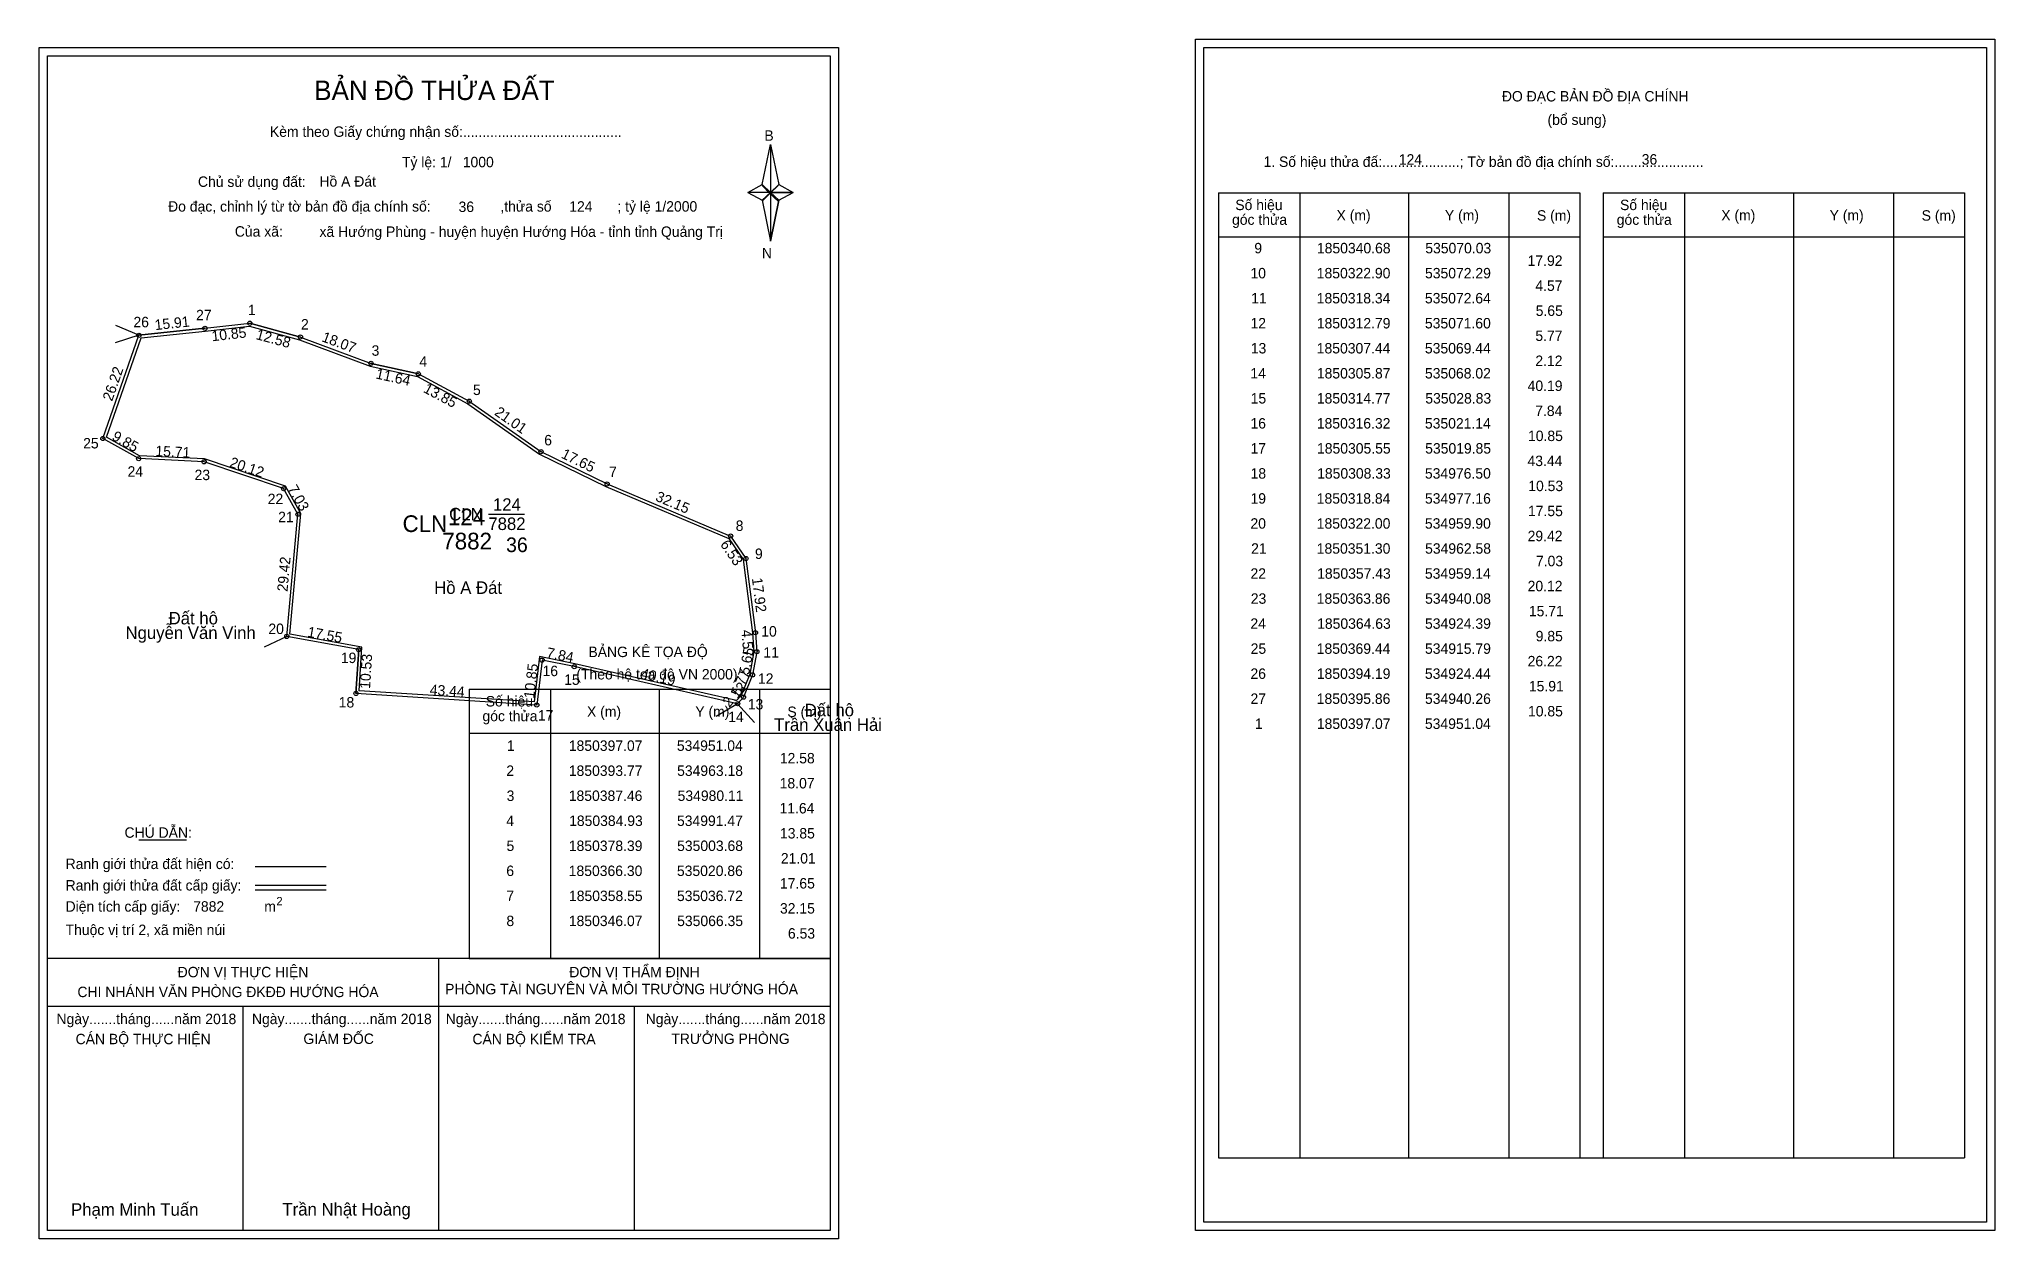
# Model space of a CAD drawing. Extents: x 534901 to 535370, y 1850178 to 1850465.
import ezdxf

# ---------------------------------------------------------------- set-up
doc = ezdxf.new("R2010")
doc.units = 0
for name, color, linetype in [('Level 1', 7, 'Continuous'), ('Level 10', 7, 'Continuous'), ('Level 11', 7, 'Continuous'), ('Level 13', 7, 'Continuous'), ('Level 2', 7, 'Continuous'), ('Level 27', 7, 'Continuous'), ('Level 3', 7, 'Continuous'), ('Level 36', 7, 'Continuous'), ('Level 4', 7, 'Continuous'), ('Level 49', 7, 'Continuous'), ('Level 5', 7, 'Continuous'), ('Level 53', 7, 'Continuous'), ('Level 55', 7, 'Continuous'), ('Level 6', 7, 'Continuous'), ('Level 63', 7, 'Continuous'), ('Level 7', 7, 'Continuous'), ('Level 9', 7, 'Continuous')]:
    doc.layers.add(name, color=color, linetype=linetype)

msp = doc.modelspace()

# ---------------------------------------------------------------- linework, layer by layer
at = {"layer": 'Level 1'}
for p, q in [((534902.51, 1850461.17), (534902.51, 1850461.17)), ((535179.83, 1850463.17), (535179.83, 1850463.17)), ((535073.93, 1850430.29), (535075.9, 1850439.93)), ((535075.9, 1850439.93), (535075.9, 1850428.41)), ((535075.9, 1850439.93), (535077.87, 1850430.29)), ((535070.49, 1850428.41), (535073.93, 1850430.29)), ((535073.93, 1850430.29), (535075.9, 1850428.41)), ((535075.75, 1850428.19), (535073.93, 1850430.07)), ((535075.9, 1850428.41), (535073.93, 1850426.57)), ((535075.75, 1850428.19), (535073.93, 1850426.35)), ((535073.93, 1850426.35), (535075.75, 1850428.19)), ((535077.72, 1850430.07), (535075.75, 1850428.19)), ((535075.75, 1850428.19), (535077.72, 1850430.07)), ((535077.72, 1850426.35), (535075.75, 1850428.19)), ((535077.87, 1850430.29), (535075.9, 1850428.41)), ((535075.9, 1850428.41), (535075.9, 1850416.71)), ((535075.9, 1850428.41), (535081.31, 1850428.41)), ((535075.9, 1850428.41), (535077.87, 1850426.57)), ((535077.87, 1850426.57), (535081.31, 1850428.41)), ((535183.37, 1850428.32), (535269.97, 1850428.32)), ((535202.96, 1850197.05), (535202.96, 1850428.32)), ((535229.03, 1850197.05), (535229.03, 1850428.32)), ((535253, 1850428.32), (535253, 1850197.05)), ((535269.97, 1850428.32), (535269.97, 1850197.05)), ((535275.62, 1850428.32), (535362.23, 1850428.32)), ((535295.21, 1850197.05), (535295.21, 1850428.32)), ((535321.29, 1850197.05), (535321.29, 1850428.32)), ((535345.26, 1850428.32), (535345.26, 1850197.05)), ((535362.23, 1850428.32), (535362.23, 1850197.05)), ((535073.93, 1850426.57), (535075.9, 1850416.71)), ((535077.87, 1850426.57), (535075.9, 1850416.71)), ((535183.37, 1850417.79), (535269.97, 1850417.79)), ((535275.62, 1850417.79), (535362.23, 1850417.79)), ((535003.61, 1850309.35), (535090.21, 1850309.35)), ((535023.2, 1850244.82), (535023.2, 1850309.35)), ((535049.27, 1850244.82), (535049.27, 1850309.35)), ((535073.24, 1850309.35), (535073.24, 1850244.82)), ((535003.61, 1850298.82), (535090.21, 1850298.82)), ((534924.43, 1850273.24), (534935.83, 1850273.24)), ((534952.29, 1850266.83), (534969.31, 1850266.83)), ((534952.29, 1850262.39), (534969.31, 1850262.39)), ((534952.29, 1850261.29), (534969.31, 1850261.29)), ((535009.34, 1850244.82), (534902.51, 1850244.82)), ((535090.21, 1850244.82), (534985.37, 1850244.82)), ((534996.36, 1850179.6), (534996.36, 1850244.82)), ((535003.61, 1850244.82), (535090.21, 1850244.82)), ((535090.21, 1850233.27), (534902.51, 1850233.27)), ((534949.43, 1850179.6), (534949.43, 1850233.27)), ((535043.28, 1850179.6), (535043.28, 1850233.27)), ((535183.37, 1850197.05), (535362.23, 1850197.05)), ((535090.21, 1850179.6), (535090.21, 1850179.6)), ((535367.53, 1850181.6), (535367.53, 1850181.6))]:
    msp.add_line(p, q, dxfattribs=at)
for points in [[(535073.93, 1850430.29), (535075.9, 1850439.93), (535075.9, 1850428.41)], [(535070.49, 1850428.41), (535073.93, 1850426.57), (535075.9, 1850428.41)], [(535075.9, 1850428.41), (535077.87, 1850430.29), (535081.31, 1850428.41)], [(535075.9, 1850428.41), (535075.9, 1850416.71), (535077.87, 1850426.57)]]:
    msp.add_lwpolyline(points, close=True, dxfattribs=at)
at = {"layer": 'Level 10'}
for p, q in [((534940.26, 1850395.86), (534924.44, 1850394.19)), ((534963.18, 1850393.77), (534951.04, 1850397.07)), ((534991.47, 1850384.93), (534980.11, 1850387.46)), ((534924.39, 1850364.63), (534915.79, 1850369.44)), ((534940.08, 1850363.86), (534924.39, 1850364.63)), ((534977.16, 1850318.84), (534976.5, 1850308.33))]:
    msp.add_line(p, q, dxfattribs=at)
for points in [[(535069.44, 1850307.44), (535068.02, 1850305.87), (535028.83, 1850314.77), (535021.14, 1850316.32), (535019.85, 1850305.55), (534976.5, 1850308.33), (534977.16, 1850318.84), (534959.9, 1850322), (534962.58, 1850351.3), (534959.14, 1850357.43), (534940.08, 1850363.86), (534924.39, 1850364.63), (534915.79, 1850369.44), (534924.44, 1850394.19), (534940.26, 1850395.86), (534951.04, 1850397.07), (534963.18, 1850393.77), (534980.11, 1850387.46), (534991.47, 1850384.93), (535003.68, 1850378.39), (535020.86, 1850366.3), (535036.72, 1850358.55), (535066.35, 1850346.07), (535070.03, 1850340.68), (535072.29, 1850322.9), (535072.64, 1850318.34), (535071.6, 1850312.79)], [(535068.84, 1850307.82), (535067.78, 1850306.64), (535028.98, 1850315.45), (535020.54, 1850317.16), (535019.23, 1850306.29), (534977.24, 1850308.98), (534977.9, 1850319.42), (534960.66, 1850322.57), (534963.3, 1850351.45), (534959.62, 1850358.01), (534940.21, 1850364.55), (534924.59, 1850365.32), (534916.64, 1850369.76), (534924.95, 1850393.54), (534940.34, 1850395.16), (534950.99, 1850396.36), (534962.97, 1850393.1), (534979.91, 1850386.79), (534991.22, 1850384.27), (535003.31, 1850377.79), (535020.5, 1850365.7), (535036.43, 1850357.91), (535065.89, 1850345.5), (535069.36, 1850340.42), (535071.59, 1850322.83), (535071.93, 1850318.38), (535070.92, 1850312.99)]]:
    msp.add_lwpolyline(points, close=True, dxfattribs=at)
at = {"layer": 'Level 11'}
for centre in [(534924.44, 1850394.19), (534940.26, 1850395.86), (534951.04, 1850397.07), (534963.18, 1850393.77), (534980.11, 1850387.46), (534991.47, 1850384.93), (535003.68, 1850378.39), (534915.79, 1850369.44), (535020.86, 1850366.3), (534924.39, 1850364.63), (534940.08, 1850363.86), (534959.14, 1850357.43), (535036.72, 1850358.55), (534962.58, 1850351.3), (535066.35, 1850346.07), (535070.03, 1850340.68), (534959.9, 1850322), (534977.16, 1850318.84), (535072.29, 1850322.9), (535021.14, 1850316.32), (535028.83, 1850314.77), (535072.64, 1850318.34), (535071.6, 1850312.79), (534976.5, 1850308.33), (535019.85, 1850305.55), (535068.02, 1850305.87), (535069.44, 1850307.44), (535069.44, 1850307.44)]:
    msp.add_circle(centre, 0.5, dxfattribs=at)
at = {"layer": 'Level 27'}
for p, q in [((534924.44, 1850394.19), (534918.73, 1850392.34)), ((534924.44, 1850394.19), (534918.91, 1850396.53)), ((534959.9, 1850322), (534954.48, 1850319.43)), ((535068.02, 1850305.87), (535062.85, 1850302.82)), ((535068.02, 1850305.87), (535072.04, 1850301.41))]:
    msp.add_line(p, q, dxfattribs=at)
at = {"layer": 'Level 3'}
for p, q in [((535183.37, 1850428.32), (535183.37, 1850197.05)), ((535275.62, 1850428.32), (535275.62, 1850197.05)), ((535003.61, 1850309.35), (535003.61, 1850244.82))]:
    msp.add_line(p, q, dxfattribs=at)
at = {"layer": 'Level 63'}
for points in [[(535177.84, 1850465.17), (535369.54, 1850465.17), (535369.54, 1850179.6), (535177.84, 1850179.6)], [(534900.51, 1850463.17), (535092.21, 1850463.17), (535092.21, 1850177.6), (534900.51, 1850177.6)], [(534902.51, 1850461.17), (535090.21, 1850461.17), (535090.21, 1850179.6), (534902.51, 1850179.6)], [(535179.84, 1850463.17), (535367.54, 1850463.17), (535367.54, 1850181.6), (535179.84, 1850181.6)]]:
    msp.add_lwpolyline(points, close=True, dxfattribs=at)
at = {"layer": 'Level 9'}
msp.add_line((535008.24, 1850351.31), (535016.93, 1850351.31), dxfattribs=at)

# ---------------------------------------------------------------- texts
at = {"layer": 'Level 1'}
for s, height, p in [('BẢN ĐỒ THỬA ĐẤT', 4.6657, (534966.48, 1850450.58)), ('ĐO ĐẠC BẢN ĐỒ ĐỊA CHÍNH', 2.5, (535251.31, 1850450.23)), ('(bổ sung)', 2.5, (535262.25, 1850444.61)), ('Kèm theo Giấy chứng nhận số:.........................................', 2.5, (534955.86, 1850441.75)), ('B', 2.5, (535074.44, 1850440.81)), ('1. Số hiệu thửa đấ:....................; Tờ bản đồ địa chính số:.......................', 2.5, (535194.14, 1850434.55)), ('Chủ sử dụng đất:', 2.5, (534938.6, 1850429.76)), ('Đo đạc, chỉnh lý từ tờ bản đồ địa chính số:                  ,thửa số                 ; tỷ lệ 1/2000', 2.5, (534931.44, 1850423.83)), ('góc thửa', 2.5, (535186.59, 1850420.66)), ('Số hiệu', 2.5, (535187.38, 1850424.19)), ('X (m)', 2.5, (535211.66, 1850421.71)), ('Y (m)', 2.5, (535237.64, 1850421.71)), ('S (m)', 2.5, (535259.72, 1850421.66)), ('góc thửa', 2.5, (535278.85, 1850420.66)), ('Số hiệu', 2.5, (535279.64, 1850424.19)), ('X (m)', 2.5, (535303.92, 1850421.71)), ('Y (m)', 2.5, (535329.9, 1850421.71)), ('S (m)', 2.5, (535351.98, 1850421.66)), ('Của xã:', 2.5, (534947.44, 1850417.83)), ('N', 2.5, (535073.84, 1850412.64)), ('BẢNG KÊ TỌA ĐỘ', 2.5, (535032.24, 1850317.05)), ('(Theo hệ toạ độ VN 2000)', 2.5, (535029.34, 1850311.69)), ('Số hiệu', 2.5, (535007.62, 1850305.21)), ('X (m)', 2.5, (535031.9, 1850302.74)), ('Y (m)', 2.5, (535057.88, 1850302.74)), ('S (m)', 2.5, (535079.96, 1850302.69)), ('góc thửa', 2.5, (535006.83, 1850301.68)), ('CHÚ DẪN:', 2.5, (534920.99, 1850273.74)), ('Ranh giới thửa đất hiện có:', 2.5, (534906.86, 1850266.24)), ('Ranh giới thửa đất cấp giấy:', 2.5, (534906.86, 1850261.1)), ('Diện tích cấp giấy:', 2.5, (534906.86, 1850256.02)), ('2', 2, (534957.41, 1850257.55)), ('m', 2.5, (534954.51, 1850256.04)), ('Thuộc vị trí 2, xã miền núi', 2.5, (534906.86, 1850250.42)), ('ĐƠN VỊ THỰC HIỆN', 2.5, (534933.74, 1850240.3)), ('PHÒNG TÀI NGUYÊN VÀ MÔI TRƯỜNG HƯỚNG HÓA', 2.5, (534997.87, 1850236.23)), ('ĐƠN VỊ THẨM ĐỊNH', 2.5, (535027.65, 1850240.3)), ('CHI NHÁNH VĂN PHÒNG ĐKĐĐ HƯỚNG HÓA', 2.5, (534909.7, 1850235.54)), ('Ngày.......tháng......năm 2018', 2.5, (534904.68, 1850229.07)), ('Ngày.......tháng......năm 2018', 2.5, (534951.55, 1850229.07)), ('Ngày.......tháng......năm 2018', 2.5, (534998.02, 1850229.07)), ('Ngày.......tháng......năm 2018', 2.5, (535045.98, 1850229.07)), ('CÁN BỘ THỰC HIỆN', 2.5, (534909.26, 1850224.25)), ('GIÁM ĐỐC', 2.5, (534963.89, 1850224.31)), ('CÁN BỘ KIỂM TRA', 2.5, (535004.43, 1850224.25)), ('TRƯỞNG PHÒNG', 2.5, (535052.12, 1850224.31)), ('Phạm Minh Tuấn', 3, (534908.17, 1850183.14)), ('Trần Nhật Hoàng', 3, (534958.86, 1850183.19))]:
    msp.add_text(s, height=height, dxfattribs=at).set_placement(p)
at = {"layer": 'Level 11'}
msp.add_text('Tỷ lệ: 1/', height=2.5, dxfattribs=at).set_placement((534987.52, 1850434.44))
at = {"layer": 'Level 13'}
for s, p in [('CLN', (534998.85, 1850349.81)), ('124', (535009.34, 1850352.11)), ('7882', (535008.24, 1850347.51))]:
    msp.add_text(s, height=3, dxfattribs=at).set_placement(p)
at = {"layer": 'Level 2'}
msp.add_text('Hồ A Đát', height=3, dxfattribs=at).set_placement((534995.25, 1850332.2))
at = {"layer": 'Level 3'}
msp.add_text('CLN ', height=4, dxfattribs=at).set_placement((534987.67, 1850347.03))
at = {"layer": 'Level 36'}
for s, p in [('Nguyễn Văn Vinh', (534921.23, 1850321.39)), ('Đất hộ', (534931.57, 1850324.89)), ('Đất hộ', (535084.11, 1850302.86)), ('Trần Xuân Hải', (535076.77, 1850299.36))]:
    msp.add_text(s, height=3, dxfattribs=at).set_placement(p)
at = {"layer": 'Level 4'}
msp.add_text('124', height=4, dxfattribs=at).set_placement((534998.56, 1850348.64))
at = {"layer": 'Level 49'}
for s, rotation, p in [('15.91', 6.026, (534928.36, 1850395.41)), ('10.85', 6.4044, (534942.01, 1850392.74)), ('12.58', 344.7928, (534952.34, 1850393.3)), ('18.07', 339.559, (534968.11, 1850392.79)), ('26.22', 70.7357, (534918.01, 1850378.23)), ('11.64', 347.4445, (534981.08, 1850383.86)), ('13.85', 331.8253, (534992.46, 1850380.66)), ('21.01', 324.865, (535009.52, 1850375.26)), ('9.85', 330.7816, (534917.77, 1850369.25)), ('15.71', 357.1904, (534928.35, 1850365.24)), ('17.65', 333.9575, (535025.52, 1850364.91)), ('20.12', 341.3579, (534946, 1850362.71)), ('7.03', 299.3, (534960.05, 1850357.44)), ('32.15', 337.1594, (535048.13, 1850354.61)), ('6.53', 304.3231, (535063.73, 1850344.06)), ('29.42', 84.7738, (534960.07, 1850332.66)), ('17.92', 277.244, (535071.44, 1850335.94)), ('17.55', 349.6251, (534964.71, 1850321.93)), ('7.84', 348.6041, (535022.04, 1850316.96)), ('5.65', 79.3866, (535070.76, 1850312.66)), ('4.57', 274.3891, (535068.93, 1850323.51)), ('10.53', 86.4067, (534979.87, 1850309.38)), ('10.85', 83.1698, (535019.22, 1850307.03)), ('43.44', 356.3307, (534994.14, 1850308)), ('40.19', 347.2052, (535044.63, 1850312)), ('2.12', 47.872, (535066.02, 1850304.85)), ('5.77', 68.0142, (535068.6, 1850307.49))]:
    msp.add_text(s, height=2.5, rotation=rotation, dxfattribs=at).set_placement(p)
at = {"layer": 'Level 5'}
msp.add_text('7882', height=4, dxfattribs=at).set_placement((534997.21, 1850342.86))
at = {"layer": 'Level 53'}
for s, p in [('9', (535191.94, 1850413.83)), ('1850340.68', (535206.95, 1850413.83)), ('535070.03', (535232.94, 1850413.83)), ('17.92', (535257.48, 1850410.83)), ('10', (535191.01, 1850407.83)), ('1850322.90', (535206.91, 1850407.83)), ('535072.29', (535232.87, 1850407.83)), ('11', (535191.17, 1850401.83)), ('1850318.34', (535206.91, 1850401.83)), ('535072.64', (535232.85, 1850401.83)), ('4.57', (535259.34, 1850404.83)), ('5.65', (535259.42, 1850398.83)), ('12', (535191.02, 1850395.83)), ('1850312.79', (535206.92, 1850395.83)), ('535071.60', (535232.85, 1850395.83)), ('5.77', (535259.34, 1850392.83)), ('13', (535191.09, 1850389.83)), ('1850307.44', (535206.91, 1850389.83)), ('535069.44', (535232.85, 1850389.83)), ('14', (535191, 1850383.83)), ('1850305.87', (535206.93, 1850383.83)), ('535068.02', (535232.86, 1850383.83)), ('2.12', (535259.33, 1850386.83)), ('15', (535191.06, 1850377.83)), ('1850314.77', (535206.93, 1850377.83)), ('535028.83', (535232.94, 1850377.83)), ('40.19', (535257.48, 1850380.83)), ('7.84', (535259.3, 1850374.83)), ('16', (535191.01, 1850371.83)), ('1850316.32', (535206.92, 1850371.83)), ('535021.14', (535232.85, 1850371.83)), ('10.85', (535257.57, 1850368.83)), ('17', (535191.02, 1850365.83)), ('1850305.55', (535206.97, 1850365.83)), ('535019.85', (535232.91, 1850365.83)), ('18', (535191.04, 1850359.83)), ('1850308.33', (535207, 1850359.83)), ('534976.50', (535232.85, 1850359.83)), ('43.44', (535257.45, 1850362.83)), ('10.53', (535257.63, 1850356.83)), ('19', (535191.02, 1850353.83)), ('1850318.84', (535206.91, 1850353.83)), ('534977.16', (535232.86, 1850353.83)), ('17.55', (535257.57, 1850350.83)), ('20', (535191.01, 1850347.83)), ('1850322.00', (535206.91, 1850347.83)), ('534959.90', (535232.85, 1850347.83)), ('29.42', (535257.48, 1850344.83)), ('21', (535191.17, 1850341.83)), ('1850351.30', (535206.91, 1850341.83)), ('534962.58', (535232.89, 1850341.83)), ('22', (535191.02, 1850335.83)), ('1850357.43', (535207, 1850335.83)), ('534959.14', (535232.85, 1850335.83)), ('7.03', (535259.48, 1850338.83)), ('20.12', (535257.48, 1850332.83)), ('23', (535191.09, 1850329.83)), ('1850363.86', (535206.91, 1850329.83)), ('534940.08', (535232.89, 1850329.83)), ('15.71', (535257.78, 1850326.83)), ('24', (535191, 1850323.83)), ('1850364.63', (535207, 1850323.83)), ('534924.39', (535232.87, 1850323.83)), ('25', (535191.06, 1850317.83)), ('1850369.44', (535206.91, 1850317.83)), ('534915.79', (535232.87, 1850317.83)), ('9.85', (535259.42, 1850320.83)), ('26.22', (535257.48, 1850314.83)), ('26', (535191.01, 1850311.83)), ('1850394.19', (535206.92, 1850311.83)), ('534924.44', (535232.85, 1850311.83)), ('15.91', (535257.78, 1850308.83)), ('27', (535191.02, 1850305.83)), ('1850395.86', (535206.91, 1850305.83)), ('534940.26', (535232.86, 1850305.83)), ('10.85', (535257.57, 1850302.83)), ('1', (535192.09, 1850299.83)), ('1850397.07', (535206.93, 1850299.83)), ('534951.04', (535232.85, 1850299.83)), ('1', (535012.7, 1850294.57)), ('1850397.07', (535027.54, 1850294.57)), ('534951.04', (535053.46, 1850294.57)), ('2', (535012.55, 1850288.57)), ('1850393.77', (535027.54, 1850288.57)), ('534963.18', (535053.51, 1850288.57)), ('12.58', (535078.15, 1850291.57)), ('18.07', (535078.11, 1850285.57)), ('3', (535012.63, 1850282.57)), ('1850387.46', (535027.53, 1850282.57)), ('534980.11', (535053.63, 1850282.57)), ('11.64', (535078.07, 1850279.57)), ('4', (535012.54, 1850276.57)), ('1850384.93', (535027.61, 1850276.57)), ('534991.47', (535053.48, 1850276.57)), ('5', (535012.6, 1850270.57)), ('1850378.39', (535027.54, 1850270.57)), ('535003.68', (535053.51, 1850270.57)), ('13.85', (535078.18, 1850273.57)), ('21.01', (535078.39, 1850267.57)), ('6', (535012.55, 1850264.57)), ('1850366.30', (535027.52, 1850264.57)), ('535020.86', (535053.47, 1850264.57)), ('17.65', (535078.18, 1850261.57)), ('7', (535012.56, 1850258.57)), ('1850358.55', (535027.58, 1850258.57)), ('535036.72', (535053.48, 1850258.57)), ('8', (535012.58, 1850252.57)), ('1850346.07', (535027.54, 1850252.57)), ('535066.35', (535053.52, 1850252.57)), ('32.15', (535078.18, 1850255.57)), ('6.53', (535080.09, 1850249.57))]:
    msp.add_text(s, height=2.5, dxfattribs=at).set_placement(p)
at = {"layer": 'Level 55'}
for s, height, p in [('26', 0.4, (534924.16, 1850394.19)), ('0', 0.11, (534924.4, 1850394.08)), ('0', 0.11, (534924.4, 1850394.08)), ('0', 0.11, (534924.4, 1850394.08)), ('27', 0.4, (534939.98, 1850395.86)), ('0', 0.11, (534940.22, 1850395.75)), ('1', 0.4, (534950.93, 1850397.07)), ('0', 0.11, (534951, 1850396.96)), ('2', 0.4, (534963.04, 1850393.77)), ('0', 0.11, (534963.14, 1850393.66)), ('3', 0.4, (534979.99, 1850387.46)), ('0', 0.11, (534980.07, 1850387.35)), ('4', 0.4, (534991.33, 1850384.93)), ('0', 0.11, (534991.43, 1850384.82)), ('5', 0.4, (535003.55, 1850378.39)), ('0', 0.11, (535003.64, 1850378.28)), ('25', 0.4, (534915.51, 1850369.44)), ('0', 0.11, (534915.75, 1850369.33)), ('0', 0.11, (534915.75, 1850369.33)), ('6', 0.4, (535020.72, 1850366.3)), ('0', 0.11, (535020.82, 1850366.19)), ('24', 0.4, (534924.1, 1850364.63)), ('0', 0.11, (534924.35, 1850364.52)), ('0', 0.11, (534924.35, 1850364.52)), ('23', 0.4, (534939.81, 1850363.86)), ('0', 0.11, (534940.04, 1850363.75)), ('0', 0.11, (534940.04, 1850363.75)), ('22', 0.4, (534958.86, 1850357.43)), ('0', 0.11, (534959.1, 1850357.32)), ('0', 0.11, (534959.1, 1850357.32)), ('7', 0.4, (535036.59, 1850358.55)), ('0', 0.11, (535036.68, 1850358.44)), ('21', 0.4, (534962.32, 1850351.3)), ('0', 0.11, (534962.54, 1850351.19)), ('0', 0.11, (534962.54, 1850351.19)), ('8', 0.4, (535066.22, 1850346.07)), ('0', 0.11, (535066.31, 1850345.96)), ('9', 0.4, (535069.89, 1850340.68)), ('0', 0.11, (535069.99, 1850340.57)), ('20', 0.4, (534959.62, 1850322)), ('0', 0.11, (534959.86, 1850321.89)), ('0', 0.11, (534959.86, 1850321.89)), ('0', 0.11, (534959.86, 1850321.89)), ('0', 0.11, (534959.86, 1850321.89)), ('19', 0.4, (534976.88, 1850318.84)), ('10', 0.4, (535072.01, 1850322.9)), ('0', 0.11, (535072.25, 1850322.79)), ('0', 0.11, (534977.12, 1850318.73)), ('0', 0.11, (534977.12, 1850318.73)), ('16', 0.4, (535020.86, 1850316.32)), ('0', 0.11, (535021.1, 1850316.21)), ('0', 0.11, (535021.1, 1850316.21)), ('15', 0.4, (535028.55, 1850314.77)), ('0', 0.11, (535028.79, 1850314.66)), ('0', 0.11, (535028.79, 1850314.66)), ('11', 0.4, (535072.38, 1850318.34)), ('0', 0.11, (535072.6, 1850318.23)), ('12', 0.4, (535071.32, 1850312.79)), ('0', 0.11, (535071.56, 1850312.68)), ('18', 0.4, (534976.22, 1850308.33)), ('0', 0.11, (534976.46, 1850308.22)), ('0', 0.11, (534976.46, 1850308.22)), ('17', 0.4, (535019.57, 1850305.55)), ('0', 0.11, (535019.81, 1850305.44)), ('0', 0.11, (535019.81, 1850305.44)), ('14', 0.4, (535067.73, 1850305.87)), ('0', 0.11, (535067.98, 1850305.76)), ('0', 0.11, (535067.98, 1850305.76)), ('0', 0.11, (535067.98, 1850305.76)), ('13', 0.4, (535069.17, 1850307.44)), ('0', 0.11, (535069.4, 1850307.33))]:
    msp.add_text(s, height=height, dxfattribs=at).set_placement(p)
at = {"layer": 'Level 6'}
for s, p in [('1000', (535002.11, 1850434.46)), ('124', (535226.59, 1850435.09)), ('36', (535284.84, 1850435.11)), ('Hồ A Đát', (534967.73, 1850429.82)), ('36', (535001.1, 1850423.74)), ('124', (535027.65, 1850423.82)), ('xã Hướng Phùng - huyện huyện Hướng Hóa - tỉnh tỉnh Quảng Trị', (534967.75, 1850417.78)), ('7882', (534937.45, 1850256.03))]:
    msp.add_text(s, height=2.5, dxfattribs=at).set_placement(p)
at = {"layer": 'Level 7'}
msp.add_text('36', height=3.5, dxfattribs=at).set_placement((535012.49, 1850342.22))
at = {"layer": 'Level 9'}
for s, p in [('27', (534938.15, 1850397.79)), ('1', (534950.59, 1850399.01)), ('26', (534923.13, 1850396.11)), ('2', (534963.31, 1850395.57)), ('3', (534980.25, 1850389.28)), ('4', (534991.72, 1850386.68)), ('5', (535004.56, 1850379.86)), ('25', (534911.07, 1850367.06)), ('6', (535021.64, 1850367.8)), ('24', (534921.72, 1850360.3)), ('23', (534937.79, 1850359.47)), ('7', (535037.2, 1850360.21)), ('22', (534955.33, 1850353.72)), ('21', (534957.83, 1850349.38)), ('8', (535067.56, 1850347.3)), ('9', (535072.18, 1850340.57)), ('20', (534955.49, 1850322.58)), ('10', (535073.69, 1850321.97)), ('11', (535074.21, 1850316.92)), ('19', (534972.87, 1850315.62)), ('16', (535021.24, 1850312.48)), ('15', (535026.43, 1850310.39)), ('12', (535072.9, 1850310.64)), ('18', (534972.36, 1850304.97)), ('13', (535070.46, 1850304.49)), ('17', (535020.13, 1850301.84)), ('14', (535065.75, 1850301.46))]:
    msp.add_text(s, height=2.5, dxfattribs=at).set_placement(p)

doc.saveas('drawing.dxf')
